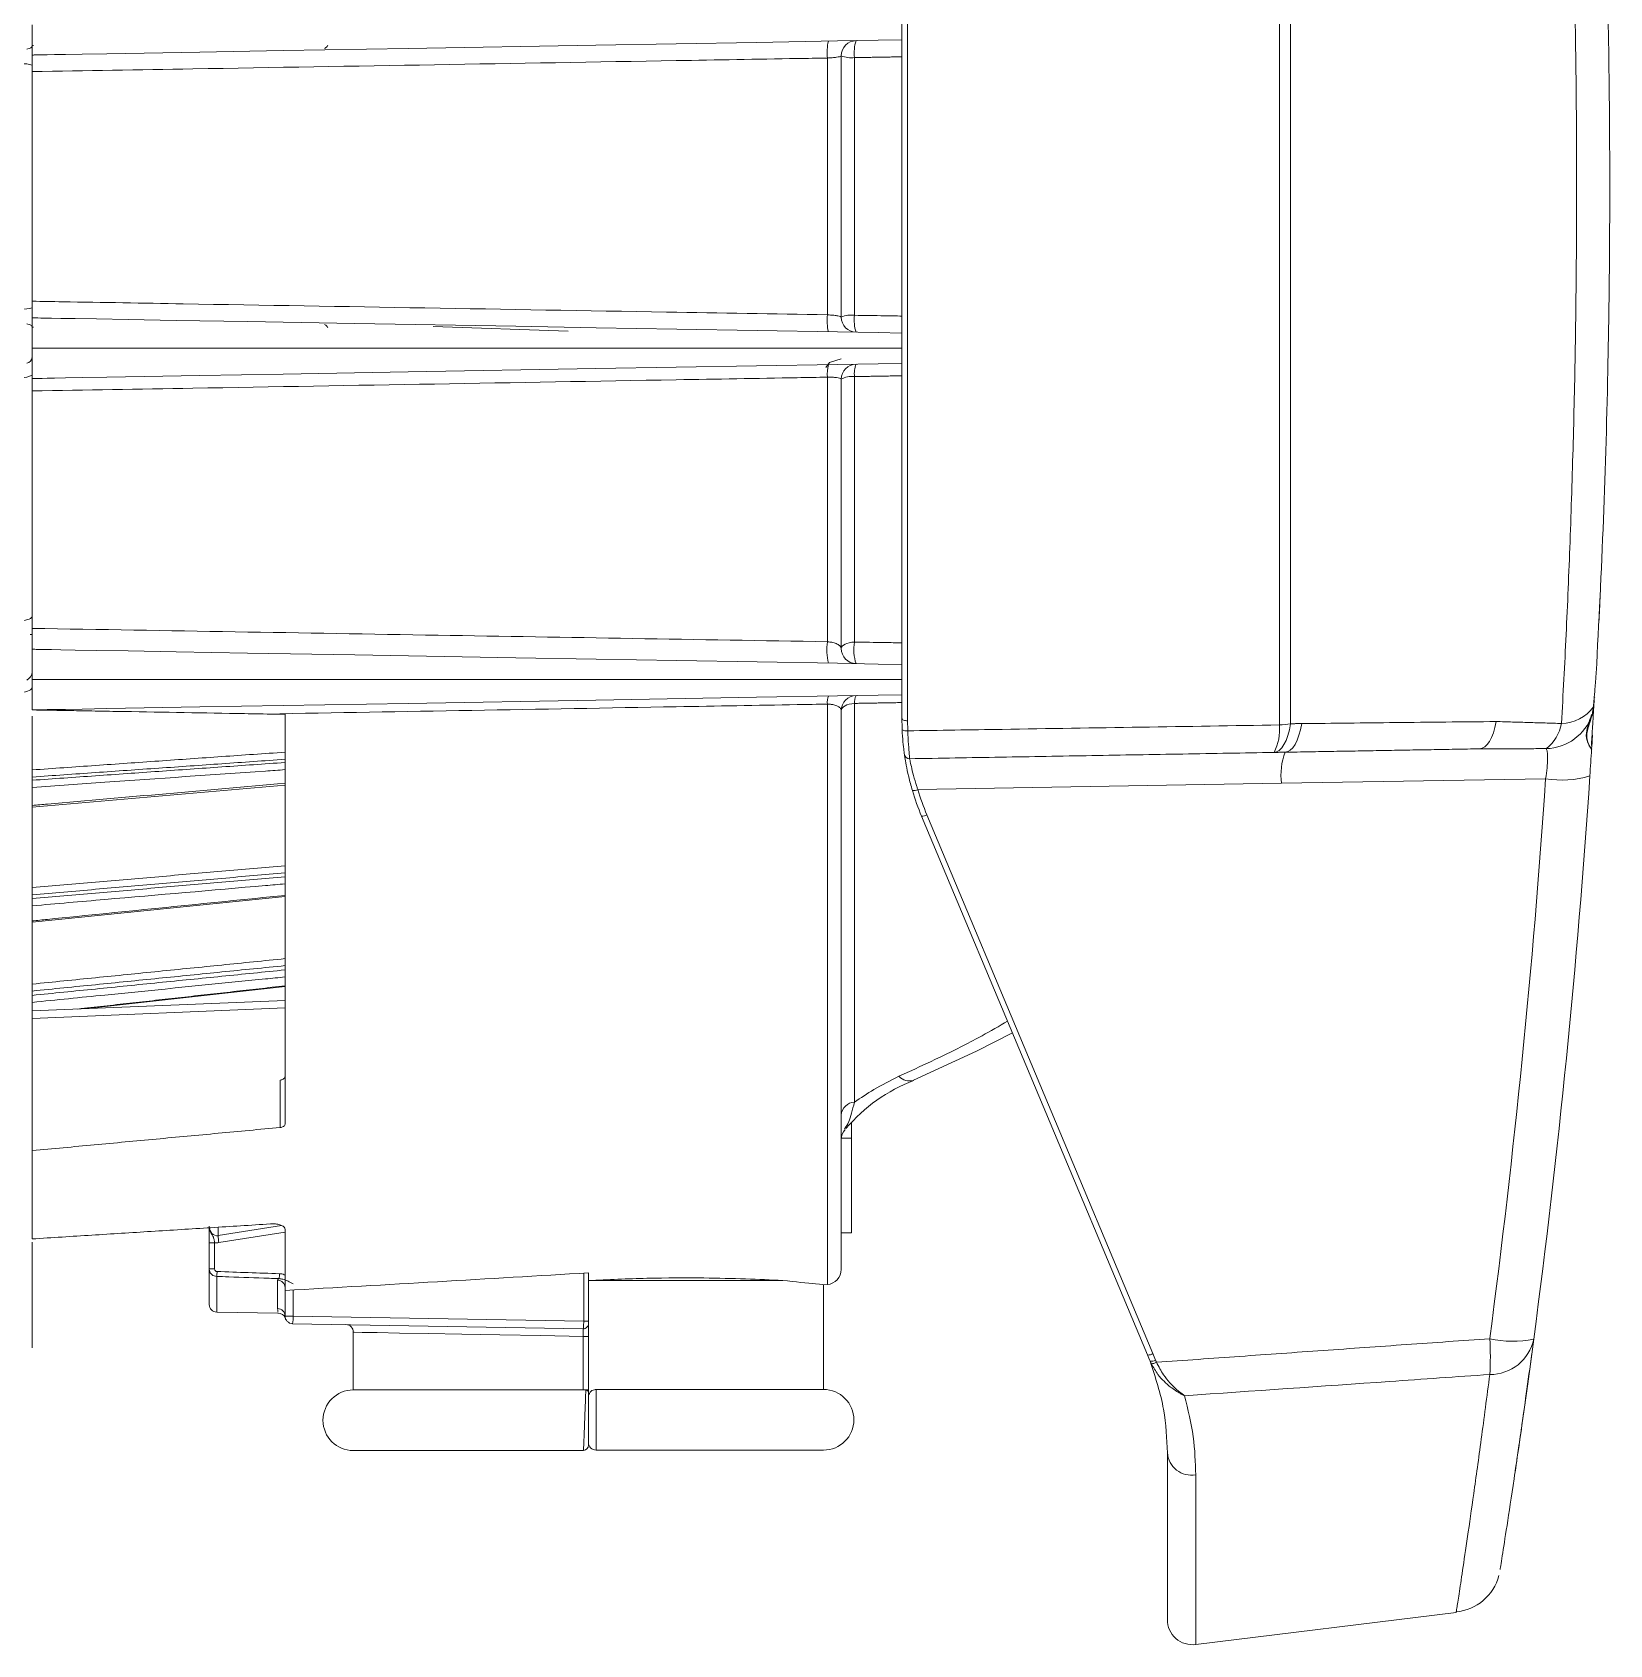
# Model space of a CAD drawing. Extents: x 2 to 136, y 1 to 99.
# Drawn here: x 109.754 to 112.874, y 42.405 to 45.595 of the extents above; entities that cross this region are included whole.
import ezdxf

# ---------------------------------------------------------------- set-up
doc = ezdxf.new("R2010")
doc.units = 0
doc.header["$MEASUREMENT"] = 0
doc.linetypes.add('SLD-Solid', pattern=[0])
doc.layers.add('OBJECT', color=7, linetype='CONTINUOUS')

msp = doc.modelspace()

# ---------------------------------------------------------------- linework, layer by layer
at = {"layer": 'OBJECT', "linetype": 'SLD-Solid', "lineweight": 15}
for p, q in [((112.2209, 44.2246), (112.2209, 46.3564)), ((112.2432, 46.3539), (112.2432, 44.2271)), ((111.4744, 44.2375), (111.4744, 46.3435)), ((111.4856, 46.3479), (111.4856, 44.2331)), ((109.7544, 45.5299), (109.7544, 45.5171)), ((111.327, 45.036), (111.327, 45.544)), ((111.3544, 45.5484), (111.3544, 45.0316)), ((111.3807, 45.5448), (111.3807, 45.0351)), ((109.7544, 45.5171), (109.7544, 45.0629)), ((109.7544, 45.0629), (109.7544, 45.0501)), ((110.8144, 45.0037), (110.547, 45.013)), ((109.7544, 44.9167), (109.7544, 44.8853)), ((109.7544, 44.8853), (109.7544, 44.4157)), ((111.327, 44.3893), (111.327, 44.9127)), ((111.3544, 44.9084), (111.3544, 44.3759)), ((111.3807, 44.9138), (111.3807, 44.3887)), ((112.8529, 44.4272), (112.853, 44.4283)), ((110.2544, 44.2457), (110.2544, 43.4348)), ((111.327, 43.1176), (111.327, 44.266)), ((111.3544, 44.2528), (111.3544, 43.1475)), ((111.3807, 44.2673), (111.3807, 43.4784)), ((112.8434, 44.2698), (112.8434, 44.2748)), ((109.7544, 44.2421), (109.7544, 43.393)), ((112.8403, 44.2026), (112.8404, 44.2047)), ((112.8386, 44.1765), (112.8386, 44.1769)), ((112.7476, 44.1183), (112.2251, 44.1092)), ((109.7544, 44.062), (110.2544, 44.1057)), ((112.2251, 44.1092), (111.5059, 44.0967)), ((111.9604, 42.9783), (111.5133, 44.0441)), ((111.5237, 44.0467), (111.9709, 42.981)), ((109.7544, 43.8347), (110.2544, 43.8853)), ((109.8628, 43.6634), (110.2544, 43.7072)), ((110.2544, 43.6798), (109.7544, 43.6589)), ((110.2544, 43.6648), (109.7544, 43.6439)), ((110.2447, 43.4283), (110.2447, 43.522)), ((111.3744, 43.4375), (111.3744, 43.4075)), ((109.7544, 43.3825), (109.7544, 43.393)), ((111.3744, 43.4075), (111.3546, 43.4075)), ((111.3744, 43.4075), (111.3744, 43.22)), ((109.7544, 43.2079), (109.7544, 43.3825)), ((110.1219, 43.2143), (110.2474, 43.2343)), ((110.1219, 43.231), (110.1219, 43.2143)), ((110.2544, 43.2271), (110.2544, 43.1059)), ((109.7544, 43.2016), (109.7544, 42.9921)), ((110.1044, 43.1486), (110.1044, 43.2004)), ((110.1044, 43.2004), (110.115, 43.2004)), ((110.115, 43.2004), (110.115, 43.1486)), ((110.2544, 43.2214), (110.1235, 43.2005)), ((111.3544, 43.22), (111.3744, 43.22)), ((110.1044, 43.078), (110.1044, 43.1486)), ((110.1044, 43.1486), (110.115, 43.1486)), ((110.1191, 43.1337), (110.1191, 43.063)), ((110.845, 43.0451), (110.845, 43.1403)), ((110.8544, 43.1409), (110.8544, 43.1336)), ((110.8544, 43.1336), (110.8544, 43.0451)), ((110.2396, 43.0701), (110.2396, 43.1261)), ((110.2544, 43.0552), (110.2544, 43.1059)), ((110.2704, 43.1068), (110.2704, 43.0552)), ((111.2388, 43.1256), (110.8544, 43.1256)), ((111.3194, 43.1169), (111.327, 43.1176)), ((111.3194, 42.91), (111.3194, 43.1169)), ((110.1191, 43.063), (110.2402, 43.0609)), ((110.2544, 43.0552), (110.2704, 43.0552)), ((110.8442, 43.0301), (110.2691, 43.0402)), ((110.2704, 43.0552), (110.845, 43.0451)), ((110.845, 43.0451), (110.8544, 43.0451)), ((110.8544, 43.0451), (110.8544, 43.0401)), ((110.8544, 42.9041), (110.8544, 43.0401)), ((110.3894, 43.0233), (110.3894, 42.9091)), ((110.8441, 43.0151), (110.8544, 43.0151)), ((110.8441, 42.9091), (110.8441, 43.0151)), ((110.3894, 42.9091), (110.8441, 42.9091)), ((110.8494, 42.9091), (110.8441, 42.9091)), ((110.8544, 42.9091), (110.8494, 42.9091)), ((111.3194, 42.91), (110.8694, 42.91)), ((110.3894, 42.7891), (110.8443, 42.7891)), ((111.3194, 42.79), (110.8694, 42.79)), ((110.8694, 42.79), (111.2934, 42.79)), ((111.9994, 42.455), (111.9994, 42.7849)), ((111.9994, 42.5977), (111.9994, 42.7849)), ((111.9994, 42.5895), (111.9994, 42.7361)), ((112.0555, 42.741), (112.0555, 42.4054)), ((112.0555, 42.4054), (112.5708, 42.4687))]:
    msp.add_line(p, q, dxfattribs=at)
at = {"layer": 'OBJECT', "linetype": 'SLD-Solid', "lineweight": 15, "flags": 128}
for points in [[(109.7544, 45.5681), (109.7542, 45.5672), (109.7536, 45.5662), (109.7527, 45.5653), (109.7514, 45.5644), (109.7499, 45.5636), (109.748, 45.5629), (109.7458, 45.5622), (109.7434, 45.5616)], [(111.4744, 45.58), (111.4275, 45.5792), (111.3473, 45.5778), (111.1865, 45.575), (110.8688, 45.5695), (110.4981, 45.563), (110.2507, 45.5587), (110.0857, 45.5558), (109.9755, 45.5539), (109.902, 45.5526), (109.853, 45.5517), (109.8202, 45.5511), (109.7984, 45.5508), (109.7838, 45.5505), (109.774, 45.5503), (109.7675, 45.5502), (109.7632, 45.5502), (109.7602, 45.5501), (109.7583, 45.5501), (109.757, 45.55), (109.7561, 45.55), (109.7555, 45.55), (109.7552, 45.55), (109.7549, 45.55), (109.7547, 45.55), (109.7546, 45.55), (109.7545, 45.55), (109.7545, 45.55), (109.7544, 45.55), (109.7544, 45.55), (109.7544, 45.55), (109.7544, 45.55), (109.7544, 45.55), (109.7544, 45.55)], [(109.7544, 45.0119), (109.7542, 45.0128), (109.7536, 45.0138), (109.7527, 45.0147), (109.7514, 45.0156), (109.7499, 45.0164), (109.748, 45.0171), (109.7458, 45.0178), (109.7434, 45.0184)], [(111.4744, 45), (111.4277, 45.0008), (111.3472, 45.0022), (111.029, 45.0077), (110.8699, 45.0105), (110.7108, 45.0133), (110.3926, 45.0189), (110.1803, 45.0226), (110.0387, 45.025), (109.9442, 45.0267), (109.8811, 45.0278), (109.839, 45.0285), (109.8109, 45.029), (109.7921, 45.0293), (109.7796, 45.0296), (109.7712, 45.0297), (109.7657, 45.0298), (109.7619, 45.0299), (109.7594, 45.0299), (109.7577, 45.0299), (109.7566, 45.03), (109.7559, 45.03), (109.7554, 45.03), (109.755, 45.03), (109.7548, 45.03), (109.7547, 45.03), (109.7546, 45.03), (109.7545, 45.03), (109.7544, 45.03), (109.7544, 45.03), (109.7544, 45.03), (109.7544, 45.03), (109.7544, 45.03), (109.7544, 45.03), (109.7544, 45.03)], [(111.3544, 44.949), (111.3312, 44.9417), (111.324, 44.9319)], [(111.4744, 44.94), (111.4275, 44.9392), (111.3473, 44.9378), (111.1865, 44.935), (110.8688, 44.9295), (110.4981, 44.923), (110.2507, 44.9187), (110.0857, 44.9158), (109.9755, 44.9139), (109.902, 44.9126), (109.853, 44.9117), (109.8202, 44.9111), (109.7984, 44.9108), (109.7838, 44.9105), (109.774, 44.9103), (109.7675, 44.9102), (109.7632, 44.9102), (109.7602, 44.9101), (109.7583, 44.9101), (109.757, 44.91), (109.7561, 44.91), (109.7555, 44.91), (109.7552, 44.91), (109.7549, 44.91), (109.7547, 44.91), (109.7546, 44.91), (109.7545, 44.91), (109.7545, 44.91), (109.7544, 44.91), (109.7544, 44.91), (109.7544, 44.91), (109.7544, 44.91), (109.7544, 44.91), (109.7544, 44.91)], [(109.7544, 44.4403), (109.754, 44.4386), (109.7527, 44.437), (109.7508, 44.4355), (109.7481, 44.4342), (109.7448, 44.433), (109.741, 44.4321), (109.7368, 44.4315), (109.7324, 44.4311)], [(111.4744, 44.3444), (111.4277, 44.3452), (111.3472, 44.3466), (111.029, 44.3521), (110.8699, 44.3549), (110.7108, 44.3577), (110.3926, 44.3632), (110.1803, 44.3669), (110.0387, 44.3694), (109.9442, 44.3711), (109.8811, 44.3722), (109.839, 44.3729), (109.8109, 44.3734), (109.7921, 44.3737), (109.7796, 44.3739), (109.7712, 44.3741), (109.7657, 44.3742), (109.7619, 44.3742), (109.7594, 44.3743), (109.7577, 44.3743), (109.7566, 44.3743), (109.7559, 44.3744), (109.7554, 44.3744), (109.755, 44.3744), (109.7548, 44.3744), (109.7547, 44.3744), (109.7546, 44.3744), (109.7545, 44.3744), (109.7544, 44.3744), (109.7544, 44.3744), (109.7544, 44.3744), (109.7544, 44.3744), (109.7544, 44.3744), (109.7544, 44.3744), (109.7544, 44.3744)], [(111.3807, 44.3887), (111.3754, 44.3882), (111.3704, 44.3873), (111.3658, 44.386), (111.3619, 44.3844), (111.3587, 44.3826), (111.3563, 44.3805), (111.3549, 44.3782), (111.3544, 44.3759)], [(109.7544, 44.2999), (109.754, 44.298), (109.7527, 44.2961), (109.7508, 44.2944), (109.7481, 44.2928), (109.7448, 44.2915), (109.741, 44.2904), (109.7368, 44.2897), (109.7324, 44.2892)], [(111.4744, 44.2844), (111.4275, 44.2836), (111.3473, 44.2822), (111.1865, 44.2794), (110.8688, 44.2738), (110.4981, 44.2674), (110.2507, 44.263), (110.0857, 44.2602), (109.9755, 44.2582), (109.902, 44.257), (109.853, 44.2561), (109.8202, 44.2555), (109.7984, 44.2551), (109.7838, 44.2549), (109.774, 44.2547), (109.7675, 44.2546), (109.7632, 44.2545), (109.7602, 44.2545), (109.7583, 44.2544), (109.757, 44.2544), (109.7561, 44.2544), (109.7555, 44.2544), (109.7552, 44.2544), (109.7549, 44.2544), (109.7547, 44.2544), (109.7546, 44.2544), (109.7545, 44.2544), (109.7545, 44.2544), (109.7544, 44.2544), (109.7544, 44.2544), (109.7544, 44.2544), (109.7544, 44.2544), (109.7544, 44.2544), (109.7544, 44.2544)], [(111.3807, 44.2673), (111.3754, 44.2667), (111.3704, 44.2657), (111.3658, 44.2643), (111.3619, 44.2625), (111.3587, 44.2603), (111.3563, 44.258), (111.3549, 44.2554), (111.3544, 44.2528)], [(111.4744, 44.2375), (111.4746, 44.2366), (111.4752, 44.2357), (111.4763, 44.2349), (111.4777, 44.2342), (111.4795, 44.2337), (111.4814, 44.2333), (111.4835, 44.2331), (111.4856, 44.2331)], [(111.4748, 44.217), (111.475, 44.2161), (111.4757, 44.2152), (111.4768, 44.2145), (111.4782, 44.2138), (111.4799, 44.2133), (111.4819, 44.213), (111.4839, 44.2129), (111.486, 44.213)], [(112.2104, 44.1703), (112.2156, 44.1714), (112.2207, 44.1744), (112.2256, 44.1793), (112.2301, 44.1859), (112.2342, 44.1942), (112.2378, 44.2039), (112.2408, 44.215), (112.2432, 44.2271)], [(112.2324, 44.1707), (112.2376, 44.1718), (112.2426, 44.1748), (112.2475, 44.1796), (112.252, 44.1862), (112.2561, 44.1945), (112.2597, 44.2042), (112.2627, 44.2152), (112.2651, 44.2273)], [(112.6171, 44.1774), (112.6222, 44.1785), (112.6273, 44.1813), (112.6321, 44.1859), (112.6365, 44.1922), (112.6406, 44.2), (112.6443, 44.2093), (112.6474, 44.2198), (112.6499, 44.2314)], [(111.4974, 43.5216), (111.6218, 43.5794), (111.693, 43.6158)], [(110.8441, 43.0151), (110.7601, 43.0166), (110.6791, 43.0181), (110.604, 43.0195), (110.5371, 43.0207), (110.4808, 43.0217), (110.4368, 43.0225), (110.4066, 43.023), (110.3913, 43.0233), (110.3894, 43.0233)]]:
    msp.add_lwpolyline(points, dxfattribs=at)
at = {"layer": 'OBJECT', "linetype": 'SLD-Solid', "lineweight": 15}
for centre, radius, start, end in [((111.4252, 45.5547), 0.0988, 166.6533, 186.2017), ((111.3844, 45.5484), 0.03, 91, 180), ((111.4528, 45.5551), 0.0728, 161.276, 188.0679), ((109.7374, 45.4803), 0.0524, 71.101, 95.4369), ((111.3748, 45.5997), 0.0552, 248.2909, 276.1636), ((109.7374, 45.0997), 0.0524, 264.5631, 288.899), ((111.4252, 45.0253), 0.0988, 173.7983, 193.3467), ((111.3748, 44.9803), 0.0552, 83.8364, 111.7091), ((111.3844, 45.0316), 0.03, 180, 269), ((111.4528, 45.0249), 0.0728, 171.9316, 198.7245), ((109.7402, 44.9543), 0.0144, 282.7899, 350.4308), ((109.7373, 44.9481), 0.0358, 262.2151, 298.5937), ((111.3965, 44.9193), 0.0698, 164.9121, 185.4514), ((111.3844, 44.9084), 0.03, 91, 180), ((111.4309, 44.9199), 0.0506, 158.5273, 187.008), ((111.3749, 44.8743), 0.0399, 81.6953, 121.0926), ((98.5588, 45.1445), 14.3121, 357.13167, 357.33254), ((111.4404, 44.3736), 0.1145, 172.1449, 193.5031), ((111.3844, 44.3759), 0.03, 180, 269), ((111.4647, 44.3733), 0.0854, 169.6706, 198.7188), ((109.7355, 44.3306), 0.0189, 294.6934, 357.0661), ((111.3633, 44.2693), 0.0365, 159.817, 185.2069), ((111.3844, 44.2528), 0.03, 91, 180), ((111.4066, 44.2701), 0.026, 150.8752, 186.3638), ((112.8441, 44.2785), 0.00106, 39.1935, 99.3554), ((112.7781, 44.3065), 0.0789, 270.6369, 324.3163), ((112.8435, 44.2694), 0.000986, 32.6945, 99.8562), ((112.8435, 44.2689), 0.000966, 31.8137, 99.5258), ((112.1287, 44.2142), 0.0928, 331.7873, 6.4196), ((112.2097, 44.4266), 0.2023, 273.1769, 279.5461), ((112.7458, 44.2769), 0.0992, 271.8567, 340.726), ((112.6981, 44.2423), 0.0822, 308.2537, 349.6755), ((99.4784, 45.0358), 13.3878, 356.32027, 356.43185), ((111.4894, 44.1678), 0.01, 188.1824, 271), ((112.3527, 44.1252), 0.1287, 159.2948, 187.1546), ((95.5095, 45.2784), 17.277, 352.45733, 356.14994), ((95.4974, 45.2905), 17.377, 352.45733, 356.14994), ((112.7799, 44.3079), 0.1923, 260.3258, 286.7067), ((111.4977, 44.1145), 0.0197, 262.4907, 294.7753), ((111.9744, 44.2375), 0.5, 196.5572, 202.76), ((111.9756, 44.2363), 0.49, 196.5572, 202.76), ((111.5142, 44.0625), 0.0185, 267.3295, 301.2515), ((111.6169, 43.2118), 0.3318, 111.023, 139.7198), ((111.4894, 43.5486), 0.0282, 222.4497, 286.5663), ((111.3818, 43.4509), 0.0275, 92.2896, 175.9854), ((111.3844, 43.404), 0.03, 137.3809, 179.9662), ((110.2312, 43.2197), 0.1094, 182.8088, 190.0854), ((110.0575, 43.1439), 0.0624, 350.5953, 359.5147), ((110.1815, 43.1395), 0.062, 350.5609, 359.5598), ((111.3244, 43.1475), 0.03, 275, 0), ((110.2396, 43.1113), 0.0148, 0.8556, 89.8742), ((110.1194, 43.078), 0.015, 180, 269), ((110.2394, 43.0551), 0.015, 0.1158, 89.1252), ((110.2412, 43.0463), 0.0145, 20.2567, 93.8415), ((110.2694, 43.0552), 0.015, 180, 269), ((110.2129, 43.0524), 0.0576, 347.7028, 2.7272), ((110.3744, 43.0233), 0.015, 0.0862, 89), ((110.8444, 43.0401), 0.01, 269, 0), ((112.6829, 43.2096), 0.2043, 257.0313, 281.6103), ((112.1355, 42.9751), 0.5028, 355.961, 4.039), ((112.638, 43.0276), 0.0879, 269.3785, 348.134), ((111.9613, 42.9967), 0.0185, 267.3298, 301.2452), ((111.4994, 42.7849), 0.5, 21.2102, 22.76), ((111.5006, 42.7836), 0.51, 21.2102, 22.76), ((111.9668, 42.9844), 0.0187, 266.0911, 299.6456), ((111.9673, 42.9809), 0.02, 270.8887, 301.8503), ((110.3894, 42.8491), 0.06, 90, 270), ((111.3194, 42.85), 0.06, 270, 90), ((110.8438, 42.7999), 0.0105, 273.4989, 0.675), ((110.8694, 42.805), 0.015, 180, 270), ((112.0474, 42.7885), 0.0481, 184.2981, 279.6644), ((112.5612, 42.5665), 0.0971, 275.5723, 345.3629), ((112.0494, 42.455), 0.05, 180, 277)]:
    msp.add_arc(centre, radius, start, end, dxfattribs=at)
for centre, major_axis, ratio, start_param, end_param in [((110.1194, 43.2323), (-0.002, 0.0181), 0.822743, 1.439441, 3.181279), ((110.1184, 43.2323), (-0.0053, 0.0318), 0.929595, 2.851712, 3.134424), ((128.2478, 45.25), (37.5393, 0), 0.064085, 4.208421, 4.212173), ((93.5431, 45.29), (30.3646, 0), 0.08615, 5.295177, 5.319034), ((110.8444, 43.0451), (0.0002, 0.015), 0.044174, 3.141335, 4.713288)]:
    msp.add_ellipse(centre, major_axis=major_axis, ratio=ratio, start_param=start_param, end_param=end_param, dxfattribs=at)
for points, knots in [([(112.779, 44.2276), (112.7821, 44.2857), (112.7884, 44.402), (112.7962, 44.5883), (112.8024, 44.7822), (112.8066, 44.9751), (112.8087, 45.1625), (112.8091, 45.3446), (112.8077, 45.528), (112.8036, 45.7622), (112.7966, 45.9873), (112.7873, 46.1997), (112.7818, 46.3022), (112.779, 46.3534)], [0, 0, 0, 0, 0.088765, 0.177531, 0.269417, 0.361303, 0.442441, 0.523579, 0.607061, 0.690543, 0.843256, 0.921628, 1, 1, 1, 1]), ([(112.8476, 46.254), (112.8525, 46.158), (112.8624, 45.9638), (112.8702, 45.698), (112.8737, 45.4756), (112.8747, 45.2996), (112.8739, 45.1219), (112.8705, 44.8966), (112.8628, 44.6251), (112.8527, 44.4272), (112.8476, 44.327)], [0, 0, 0, 0, 0.158308, 0.320393, 0.4075, 0.494607, 0.584228, 0.67385, 0.834938, 1, 1, 1, 1]), ([(109.7544, 45.61), (109.7544, 45.6038), (109.7544, 45.5908), (109.7544, 45.5731), (109.7544, 45.5591), (109.7544, 45.5512), (109.7544, 45.5504), (109.7544, 45.55)], [0, 0, 0, 0, 0.19834, 0.412973, 0.627088, 0.843128, 1, 1, 1, 1]), ([(110.3388, 45.5696), (110.3384, 45.5687), (110.3375, 45.5668), (110.3354, 45.5646), (110.3334, 45.5634), (110.3324, 45.563), (110.3322, 45.563)], [0, 0, 0, 0, 0.341642, 0.685987, 0.955021, 1, 1, 1, 1]), ([(109.7544, 45.5171), (109.7544, 45.5205), (109.7544, 45.5272), (109.7544, 45.5367), (109.7544, 45.5441), (109.7544, 45.5491), (109.7544, 45.5497), (109.7544, 45.55)], [0, 0, 0, 0, 0.201236, 0.402475, 0.603773, 0.805627, 1, 1, 1, 1]), ([(109.7544, 45.55), (109.7544, 45.5472), (109.7544, 45.5406), (109.7544, 45.5338), (109.7544, 45.5299)], [0, 0, 0, 0, 0.424633, 1, 1, 1, 1]), ([(111.327, 45.544), (111.3071, 45.5437), (111.2075, 45.542), (110.7892, 45.5348), (110.2849, 45.5262), (109.8603, 45.5189), (109.7544, 45.5171)], [0, 0, 0, 0, 0.037995, 0.189972, 0.797883, 1, 1, 1, 1]), ([(111.3544, 45.5484), (111.3543, 45.5483), (111.3541, 45.5477), (111.3515, 45.5467), (111.3454, 45.5455), (111.337, 45.5446), (111.3303, 45.5442), (111.327, 45.544)], [0, 0, 0, 0, 0.09404, 0.324108, 0.551556, 0.776443, 1, 1, 1, 1]), ([(109.7544, 45.03), (109.7544, 45.0303), (109.7544, 45.031), (109.7544, 45.0362), (109.7544, 45.0438), (109.7544, 45.0532), (109.7544, 45.0597), (109.7544, 45.0629)], [0, 0, 0, 0, 0.203183, 0.406387, 0.609063, 0.81092, 1, 1, 1, 1]), ([(109.7544, 45.0629), (109.7743, 45.0626), (109.8739, 45.0608), (110.2921, 45.0537), (110.7964, 45.0451), (111.221, 45.0378), (111.327, 45.036)], [0, 0, 0, 0, 0.037994, 0.189972, 0.797883, 1, 1, 1, 1]), ([(109.7544, 45.03), (109.7544, 45.0294), (109.7544, 45.0283), (109.7544, 45.0186), (109.7544, 45.0038), (109.7544, 44.9866), (109.7544, 44.9749), (109.7544, 44.97)], [0, 0, 0, 0, 0.198339, 0.412971, 0.627086, 0.843128, 1, 1, 1, 1]), ([(110.3322, 45.017), (110.3324, 45.0169), (110.3334, 45.0166), (110.3354, 45.0154), (110.3375, 45.0132), (110.3384, 45.0113), (110.3388, 45.0104)], [0, 0, 0, 0, 0.044979, 0.314013, 0.658358, 1, 1, 1, 1]), ([(111.327, 45.036), (111.3282, 45.0359), (111.3328, 45.0357), (111.3404, 45.0351), (111.3481, 45.034), (111.3534, 45.0328), (111.354, 45.032), (111.3544, 45.0316)], [0, 0, 0, 0, 0.08357, 0.309288, 0.537977, 0.768632, 1, 1, 1, 1]), ([(111.3807, 45.0351), (111.4005, 45.0348), (111.4318, 45.0343), (111.463, 45.0337), (111.4744, 45.0336)], [0, 0, 0, 0, 0.635541, 1, 1, 1, 1]), ([(109.7544, 44.97), (109.7544, 44.9638), (109.7544, 44.9508), (109.7544, 44.9331), (109.7544, 44.9191), (109.7544, 44.9112), (109.7544, 44.9104), (109.7544, 44.91)], [0, 0, 0, 0, 0.19834, 0.412971, 0.627088, 0.843128, 1, 1, 1, 1]), ([(109.7544, 44.97), (110.1643, 44.97), (110.6152, 44.97), (111.1071, 44.97), (111.2301, 44.97), (111.3527, 44.97), (111.434, 44.97), (111.4744, 44.97)], [0, 0, 0, 0, 0.71491, 0.786401, 0.857892, 0.929384, 1, 1, 1, 1]), ([(111.327, 44.9127), (111.3071, 44.9123), (111.2074, 44.9106), (110.789, 44.9033), (110.2848, 44.8945), (109.8602, 44.8871), (109.7544, 44.8853)], [0, 0, 0, 0, 0.038008, 0.190039, 0.798163, 1, 1, 1, 1]), ([(109.7544, 44.8853), (109.7544, 44.8885), (109.7544, 44.895), (109.7544, 44.903), (109.7544, 44.9083), (109.7544, 44.9099), (109.7544, 44.91), (109.7544, 44.91)], [0, 0, 0, 0, 0.240896, 0.481778, 0.723048, 0.965178, 1, 1, 1, 1]), ([(111.3544, 44.9084), (111.3543, 44.9087), (111.3541, 44.9096), (111.3514, 44.9108), (111.3453, 44.912), (111.3369, 44.9127), (111.3303, 44.9127), (111.327, 44.9127)], [0, 0, 0, 0, 0.104476, 0.335958, 0.561001, 0.781442, 1, 1, 1, 1]), ([(109.7544, 44.4403), (109.7544, 44.4321), (109.7544, 44.4194), (109.7544, 44.4062), (109.7544, 44.4015)], [0, 0, 0, 0, 0.642389, 1, 1, 1, 1]), ([(109.7544, 44.3744), (109.7544, 44.3747), (109.7544, 44.3754), (109.7544, 44.3806), (109.7544, 44.3882), (109.7544, 44.3977), (109.7544, 44.4073), (109.7544, 44.4131), (109.7544, 44.4157)], [0, 0, 0, 0, 0.173467, 0.346959, 0.519882, 0.69192, 0.863321, 1, 1, 1, 1]), ([(109.7544, 44.4157), (110.0219, 44.4112), (110.5462, 44.4023), (111.0704, 44.3936), (111.327, 44.3893)], [0, 0, 0, 0, 0.510403, 1, 1, 1, 1]), ([(109.7544, 44.3744), (109.7544, 44.3738), (109.7544, 44.3727), (109.7544, 44.363), (109.7544, 44.3481), (109.7544, 44.331), (109.7544, 44.3193), (109.7544, 44.3144)], [0, 0, 0, 0, 0.19834, 0.412974, 0.627091, 0.843128, 1, 1, 1, 1]), ([(111.3544, 44.3759), (111.354, 44.3775), (111.3532, 44.3805), (111.3474, 44.3847), (111.3392, 44.3876), (111.332, 44.3888), (111.3283, 44.3892), (111.3273, 44.3893), (111.327, 44.3893)], [0, 0, 0, 0, 0.279063, 0.547774, 0.784504, 0.941811, 0.984374, 1, 1, 1, 1]), ([(111.3807, 44.3887), (111.4005, 44.3883), (111.4317, 44.3878), (111.4629, 44.3873), (111.4744, 44.3871)], [0, 0, 0, 0, 0.634031, 1, 1, 1, 1]), ([(109.7544, 44.3144), (109.7544, 44.3082), (109.7544, 44.2952), (109.7544, 44.2774), (109.7544, 44.2635), (109.7544, 44.2556), (109.7544, 44.2547), (109.7544, 44.2544)], [0, 0, 0, 0, 0.198339, 0.412975, 0.62709, 0.843128, 1, 1, 1, 1]), ([(109.7544, 44.3144), (110.1643, 44.3144), (110.6152, 44.3144), (111.1071, 44.3144), (111.2301, 44.3144), (111.3527, 44.3144), (111.434, 44.3144), (111.4744, 44.3144)], [0, 0, 0, 0, 0.71491, 0.786401, 0.857892, 0.929384, 1, 1, 1, 1]), ([(110.2188, 44.2463), (110.1989, 44.2466), (110.0995, 44.2484), (109.9815, 44.2504), (109.8711, 44.2523), (109.8317, 44.253), (109.8054, 44.2535), (109.7879, 44.2538), (109.7763, 44.254), (109.7686, 44.2541), (109.7635, 44.2542), (109.7601, 44.2543), (109.7579, 44.2543), (109.7563, 44.2543), (109.7552, 44.2544), (109.7546, 44.2544), (109.7544, 44.2544), (109.7544, 44.2544), (109.7544, 44.2544)], [0, 0, 0, 0, 0.127433, 0.637191, 0.757481, 0.837834, 0.891511, 0.927378, 0.951357, 0.967404, 0.978162, 0.985394, 0.990279, 0.993605, 0.996865, 0.998214, 0.999323, 1, 1, 1, 1]), ([(111.327, 44.266), (111.3071, 44.2656), (111.2075, 44.2638), (110.8381, 44.2573), (110.4886, 44.2511), (110.2188, 44.2463)], [0, 0, 0, 0, 0.053919, 0.269596, 1, 1, 1, 1]), ([(111.327, 44.266), (111.3297, 44.2659), (111.3328, 44.2657), (111.3385, 44.2649), (111.3444, 44.2634), (111.3504, 44.2603), (111.3538, 44.2566), (111.3542, 44.254), (111.3544, 44.2528)], [0, 0, 0, 0, 0.146052, 0.170602, 0.352523, 0.560067, 0.807091, 1, 1, 1, 1]), ([(112.8394, 44.2047), (112.8394, 44.2052), (112.8399, 44.2129), (112.8414, 44.2363), (112.8428, 44.2605), (112.8434, 44.2698)], [0, 0, 0, 0, 0.037472, 0.62811, 1, 1, 1, 1]), ([(111.4795, 44.1663), (111.4793, 44.1673), (111.479, 44.1694), (111.477, 44.1849), (111.4755, 44.2025), (111.4749, 44.2143), (111.4748, 44.217)], [0, 0, 0, 0, 0.301009, 0.601824, 0.907076, 1, 1, 1, 1]), ([(111.486, 44.213), (111.5482, 44.214), (111.7932, 44.2179), (112.0381, 44.2217), (112.2209, 44.2246)], [0, 0, 0, 0, 0.254031, 1, 1, 1, 1]), ([(112.2651, 44.2273), (112.3268, 44.228), (112.4552, 44.2294), (112.5833, 44.2307), (112.6499, 44.2314)], [0, 0, 0, 0, 0.480478, 1, 1, 1, 1]), ([(112.8385, 44.245), (112.834, 44.2323), (112.8259, 44.2097), (112.8302, 44.1871), (112.8373, 44.1791), (112.8376, 44.1779), (112.8377, 44.1778)], [0, 0, 0, 0, 0.350739, 0.62487, 0.939556, 1, 1, 1, 1]), ([(112.8386, 44.1767), (112.8366, 44.179), (112.8332, 44.1831), (112.8265, 44.2039), (112.8334, 44.2246), (112.838, 44.2393), (112.8395, 44.2442)], [0, 0, 0, 0, 0.356929, 0.612991, 0.870168, 1, 1, 1, 1]), ([(111.486, 44.213), (111.4864, 44.2035), (111.4873, 44.1844), (111.4891, 44.1654), (111.4897, 44.1583), (111.4896, 44.1579), (111.4895, 44.1578)], [0, 0, 0, 0, 0.302947, 0.605661, 0.913216, 1, 1, 1, 1]), ([(111.4951, 44.095), (111.4925, 44.1043), (111.4874, 44.1228), (111.4827, 44.146), (111.4801, 44.1616), (111.4795, 44.1662), (111.4795, 44.1663), (111.4795, 44.1663)], [0, 0, 0, 0, 0.247398, 0.49508, 0.735442, 0.967351, 1, 1, 1, 1]), ([(111.4895, 44.1578), (111.4898, 44.157), (111.4903, 44.1554), (111.4928, 44.1432), (111.4971, 44.1253), (111.5019, 44.1085), (111.5052, 44.0988), (111.5059, 44.0967)], [0, 0, 0, 0, 0.231454, 0.462801, 0.696832, 0.935034, 1, 1, 1, 1]), ([(112.7476, 44.1183), (112.7486, 44.1256), (112.7508, 44.1402), (112.7518, 44.1588), (112.7512, 44.1719), (112.7497, 44.1759), (112.749, 44.1778)], [0, 0, 0, 0, 0.26233, 0.524833, 0.784589, 1, 1, 1, 1]), ([(112.8386, 44.1767), (112.8386, 44.1766), (112.8375, 44.1599), (112.8363, 44.1418), (112.8351, 44.1237)], [0, 0, 0, 0, 0.008019, 1, 1, 1, 1]), ([(110.2544, 44.1362), (110.2414, 44.1353), (110.1225, 44.127), (109.9559, 44.1153), (109.8022, 44.1045), (109.7544, 44.1012)], [0, 0, 0, 0, 0.077897, 0.713096, 1, 1, 1, 1]), ([(109.7544, 44.0654), (109.7644, 44.0663), (109.9311, 44.0809), (110.0977, 44.0955), (110.2544, 44.1092)], [0, 0, 0, 0, 0.060204, 1, 1, 1, 1]), ([(110.2544, 43.9102), (110.2414, 43.9091), (110.1225, 43.8988), (109.9559, 43.8844), (109.8022, 43.871), (109.7544, 43.8669)], [0, 0, 0, 0, 0.077897, 0.713095, 1, 1, 1, 1]), ([(109.7544, 43.8369), (109.7644, 43.8379), (109.9311, 43.8548), (110.0977, 43.8717), (110.2544, 43.8875)], [0, 0, 0, 0, 0.060204, 1, 1, 1, 1]), ([(110.2544, 43.7262), (110.2414, 43.7248), (110.1225, 43.7129), (109.9559, 43.6961), (109.8022, 43.6807), (109.7544, 43.6759)], [0, 0, 0, 0, 0.077897, 0.713096, 1, 1, 1, 1]), ([(111.4686, 43.5296), (111.524, 43.555), (111.5968, 43.5884), (111.6666, 43.6289), (111.6834, 43.6387)], [0, 0, 0, 0, 0.759996, 1, 1, 1, 1]), ([(110.2447, 43.522), (110.2458, 43.5222), (110.2481, 43.5226), (110.251, 43.524), (110.2532, 43.5258), (110.2542, 43.5275), (110.2543, 43.5285), (110.2544, 43.5288)], [0, 0, 0, 0, 0.220991, 0.441928, 0.663721, 0.885199, 1, 1, 1, 1]), ([(111.3807, 43.4784), (111.3931, 43.4869), (111.4196, 43.5051), (111.4516, 43.5211), (111.4686, 43.5296)], [0, 0, 0, 0, 0.468954, 1, 1, 1, 1]), ([(111.3807, 43.4784), (111.3766, 43.4634), (111.369, 43.4358), (111.3643, 43.4302), (111.3622, 43.4277)], [0, 0, 0, 0, 0.545062, 1, 1, 1, 1]), ([(110.2544, 43.4348), (110.2543, 43.4341), (110.254, 43.4328), (110.2523, 43.4309), (110.2497, 43.4294), (110.247, 43.4286), (110.2453, 43.4284), (110.2447, 43.4283)], [0, 0, 0, 0, 0.219652, 0.439267, 0.659731, 0.880537, 1, 1, 1, 1]), ([(110.1044, 43.2004), (110.1044, 43.2034), (110.1044, 43.2094), (110.1044, 43.2185), (110.1044, 43.2257), (110.1044, 43.2302), (110.1044, 43.2326), (110.1044, 43.233), (110.1044, 43.233)], [0, 0, 0, 0, 0.200856, 0.401267, 0.697462, 0.940512, 0.995515, 1, 1, 1, 1]), ([(110.1047, 43.2299), (110.1048, 43.2288), (110.1051, 43.2257), (110.1076, 43.219), (110.1122, 43.2131), (110.1144, 43.206), (110.1148, 43.2021), (110.115, 43.2004)], [0, 0, 0, 0, 0.102883, 0.292773, 0.671339, 0.856555, 1, 1, 1, 1]), ([(110.2544, 43.2271), (110.2543, 43.2278), (110.254, 43.23), (110.2508, 43.2332), (110.2443, 43.236), (110.2354, 43.2377), (110.2287, 43.2376), (110.2253, 43.2375)], [0, 0, 0, 0, 0.119378, 0.340231, 0.560695, 0.780325, 1, 1, 1, 1]), ([(110.1191, 43.1337), (110.1174, 43.1339), (110.114, 43.1343), (110.1096, 43.137), (110.1063, 43.1408), (110.1046, 43.1449), (110.1044, 43.1476), (110.1044, 43.1486)], [0, 0, 0, 0, 0.218119, 0.434231, 0.651156, 0.86891, 1, 1, 1, 1]), ([(110.115, 43.1486), (110.1151, 43.148), (110.1152, 43.1468), (110.1161, 43.1452), (110.1175, 43.144), (110.1188, 43.1434), (110.1197, 43.1434), (110.1199, 43.1433)], [0, 0, 0, 0, 0.227042, 0.454164, 0.680023, 0.900013, 1, 1, 1, 1]), ([(110.2426, 43.1293), (110.2359, 43.1296), (110.2027, 43.1307), (110.1615, 43.1322), (110.127, 43.1334), (110.1191, 43.1337)], [0, 0, 0, 0, 0.161516, 0.807572, 1, 1, 1, 1]), ([(110.2396, 43.1261), (110.2399, 43.127), (110.2403, 43.1281), (110.2422, 43.1291), (110.2426, 43.1293)], [0, 0, 0, 0, 0.767542, 1, 1, 1, 1]), ([(110.2704, 43.1187), (110.2703, 43.1187), (110.2635, 43.1221), (110.2551, 43.128), (110.2451, 43.129), (110.2426, 43.1293)], [0, 0, 0, 0, 0.005389, 0.74817, 1, 1, 1, 1]), ([(110.2434, 43.139), (110.2467, 43.1388), (110.2506, 43.1385), (110.2538, 43.1364), (110.2544, 43.1361)], [0, 0, 0, 0, 0.833434, 1, 1, 1, 1]), ([(110.8544, 43.1256), (110.8933, 43.1273), (110.9723, 43.1308), (111.0768, 43.131), (111.1683, 43.129), (111.2151, 43.1268), (111.2388, 43.1256)], [0, 0, 0, 0, 0.269197, 0.546082, 0.769544, 1, 1, 1, 1]), ([(111.2388, 43.1256), (111.2634, 43.1231), (111.3071, 43.1185), (111.3224, 43.1169), (111.3194, 43.1169), (111.3194, 43.1169)], [0, 0, 0, 0, 0.562072, 0.999972, 1, 1, 1, 1]), ([(110.2403, 43.064), (110.2404, 43.0631), (110.2407, 43.0612), (110.24, 43.0671), (110.2396, 43.0701)], [0, 0, 0, 0, 0.483741, 1, 1, 1, 1]), ([(110.2551, 43.0507), (110.2551, 43.0506), (110.2551, 43.0504), (110.255, 43.051), (110.255, 43.0513)], [0, 0, 0, 0, 0.420552, 1, 1, 1, 1]), ([(110.8544, 43.0401), (110.8544, 43.0399), (110.8544, 43.0393), (110.8544, 43.035), (110.8544, 43.0286), (110.8544, 43.0216), (110.8544, 43.017), (110.8544, 43.0151)], [0, 0, 0, 0, 0.21474, 0.429479, 0.644166, 0.85882, 1, 1, 1, 1]), ([(110.8441, 43.0151), (110.8441, 43.0162), (110.8441, 43.019), (110.8441, 43.0232), (110.8441, 43.027), (110.8441, 43.0296), (110.8442, 43.03), (110.8442, 43.0301)], [0, 0, 0, 0, 0.14119, 0.355831, 0.570482, 0.785224, 1, 1, 1, 1]), ([(112.724, 43.0095), (112.7169, 42.9567), (112.7026, 42.851), (112.6847, 42.729), (112.6703, 42.635), (112.6613, 42.5772), (112.6571, 42.5509), (112.6577, 42.5547), (112.6578, 42.5555)], [0, 0, 0, 0, 0.19029, 0.381169, 0.571437, 0.761853, 0.952888, 1, 1, 1, 1]), ([(112.7203, 42.9815), (112.7165, 42.9537), (112.7089, 42.8979), (112.6999, 42.8343), (112.6929, 42.7858), (112.6887, 42.7573), (112.6869, 42.7451), (112.6873, 42.7474), (112.6873, 42.7476)], [0, 0, 0, 0, 0.193962, 0.387924, 0.5875, 0.787075, 0.981047, 1, 1, 1, 1]), ([(111.9994, 42.7849), (111.9984, 42.8129), (111.9965, 42.8693), (111.9759, 42.9335), (111.9655, 42.9658)], [0, 0, 0, 0, 0.497068, 1, 1, 1, 1]), ([(112.0335, 42.8976), (112.0334, 42.8976), (112.0325, 42.8981), (112.0299, 42.8994), (112.0208, 42.9042), (112.0036, 42.9158), (111.9823, 42.9352), (111.9718, 42.9535), (111.9676, 42.9608)], [0, 0, 0, 0, 0.003812, 0.036465, 0.111775, 0.383704, 0.753032, 1, 1, 1, 1]), ([(111.9779, 42.9638), (111.9823, 42.9553), (111.9935, 42.9337), (112.0134, 42.9133), (112.0274, 42.9019), (112.0327, 42.8982), (112.0334, 42.8977), (112.0335, 42.8976)], [0, 0, 0, 0, 0.291274, 0.731775, 0.961024, 0.995991, 1, 1, 1, 1]), ([(112.6371, 42.9397), (112.571, 42.9351), (112.3698, 42.921), (112.1686, 42.907), (112.0335, 42.8976)], [0, 0, 0, 0, 0.328344, 1, 1, 1, 1]), ([(112.5707, 42.4691), (112.571, 42.4707), (112.5715, 42.4739), (112.576, 42.5031), (112.583, 42.5497), (112.5928, 42.6159), (112.6053, 42.7026), (112.62, 42.8085), (112.6314, 42.8959), (112.6371, 42.9397)], [0, 0, 0, 0, 0.138278, 0.277058, 0.415839, 0.55862, 0.701402, 0.850123, 1, 1, 1, 1]), ([(110.8445, 42.7899), (110.8445, 42.7899), (110.8445, 42.7896), (110.8447, 42.7933), (110.8451, 42.8008), (110.8456, 42.813), (110.8461, 42.8279), (110.8468, 42.8425), (110.8473, 42.8572), (110.8478, 42.8709), (110.8483, 42.8828), (110.8486, 42.8927), (110.8489, 42.9001), (110.8492, 42.9057), (110.8492, 42.9066), (110.8492, 42.907)], [0, 0, 0, 0, 0.020974, 0.099418, 0.187609, 0.303941, 0.391796, 0.481357, 0.566448, 0.648251, 0.726766, 0.801993, 0.873936, 0.942594, 1, 1, 1, 1]), ([(110.8494, 42.9091), (110.85, 42.9091), (110.8513, 42.9089), (110.853, 42.9077), (110.8542, 42.9061), (110.8543, 42.9048), (110.8544, 42.9041)], [0, 0, 0, 0, 0.249907, 0.49977, 0.749882, 1, 1, 1, 1]), ([(110.8544, 42.895), (110.8545, 42.8967), (110.8549, 42.9001), (110.8574, 42.9046), (110.8613, 42.9079), (110.8655, 42.9097), (110.8683, 42.9099), (110.8694, 42.91)], [0, 0, 0, 0, 0.214663, 0.429345, 0.644005, 0.858653, 1, 1, 1, 1]), ([(110.8694, 42.91), (110.8694, 42.9097), (110.8695, 42.9089), (110.8696, 42.9014), (110.8697, 42.8877), (110.8698, 42.8696), (110.8698, 42.8493), (110.8698, 42.8291), (110.8697, 42.8113), (110.8696, 42.7979), (110.8695, 42.7909), (110.8694, 42.7903), (110.8694, 42.79)], [0, 0, 0, 0, 0.074073, 0.181495, 0.288894, 0.396253, 0.503567, 0.610856, 0.718143, 0.82545, 0.932792, 1, 1, 1, 1]), ([(110.8544, 42.9041), (110.8544, 42.9039), (110.8544, 42.9034), (110.8544, 42.8995), (110.8544, 42.8936), (110.8544, 42.8857), (110.8544, 42.8762), (110.8544, 42.8658), (110.8544, 42.8547), (110.8544, 42.8436), (110.8544, 42.8329), (110.8544, 42.8232), (110.8544, 42.8147), (110.8544, 42.8078), (110.8544, 42.8026), (110.8544, 42.8009), (110.8544, 42.8001)], [0, 0, 0, 0, 0.074498, 0.148564, 0.222385, 0.296094, 0.369018, 0.441768, 0.513505, 0.585085, 0.655529, 0.725869, 0.79509, 0.864284, 0.932517, 1, 1, 1, 1]), ([(110.8544, 42.805), (110.8544, 42.8052), (110.8544, 42.8057), (110.8544, 42.8109), (110.8544, 42.8209), (110.8544, 42.8343), (110.8544, 42.8495), (110.8544, 42.8647), (110.8544, 42.8783), (110.8544, 42.8886), (110.8544, 42.8941), (110.8544, 42.8948), (110.8544, 42.895)], [0, 0, 0, 0, 0.067331, 0.174865, 0.282357, 0.389818, 0.497282, 0.604771, 0.712304, 0.819888, 0.927502, 1, 1, 1, 1]), ([(112.0335, 42.8976), (112.0401, 42.8703), (112.0534, 42.8153), (112.0548, 42.7659), (112.0555, 42.741)], [0, 0, 0, 0, 0.497922, 1, 1, 1, 1]), ([(111.9994, 42.7361), (111.9994, 42.7482), (111.9994, 42.7657), (111.9994, 42.7804), (111.9994, 42.7849)], [0, 0, 0, 0, 0.695279, 1, 1, 1, 1]), ([(111.9994, 42.5147), (111.9994, 42.5191), (111.9994, 42.5314), (111.9994, 42.5581), (111.9994, 42.5797), (111.9994, 42.5895)], [0, 0, 0, 0, 0.229912, 0.649086, 1, 1, 1, 1])]:
    msp.add_open_spline(points, degree=3, knots=knots, dxfattribs=at)
for points in [[(109.7566, 45.5686), (109.7544, 45.5686)], [(111.4744, 45.5464), (111.3807, 45.5448)], [(109.7544, 45.0501), (109.7544, 45.0306)], [(109.7544, 45.0114), (109.7567, 45.0114)], [(109.7544, 44.9615), (109.7544, 44.9519)], [(111.4744, 44.9154), (111.3807, 44.9138)], [(109.7504, 44.4034), (109.7544, 44.4036)], [(109.7544, 44.4015), (109.7544, 44.3836)], [(109.7544, 44.3296), (109.7544, 44.3144)], [(112.8444, 44.2866), (112.8476, 44.327)], [(112.8422, 44.2604), (112.8443, 44.2862)], [(112.8434, 44.2704), (112.8439, 44.2796)], [(112.8444, 44.2866), (112.8443, 44.2862)], [(110.2544, 44.2457), (110.2188, 44.2463)], [(111.4744, 44.2689), (111.3807, 44.2673)], [(112.8395, 44.2442), (112.8422, 44.2604)], [(112.8434, 44.2698), (112.8434, 44.2704)], [(112.8443, 44.2694), (112.8444, 44.27)], [(111.4748, 44.217), (111.4744, 44.2375)], [(111.4856, 44.2331), (111.486, 44.213)], [(112.2432, 44.2271), (112.2651, 44.2273)], [(112.6499, 44.2314), (112.779, 44.2276)], [(112.838, 44.1839), (112.8394, 44.2047)], [(109.7544, 44.1357), (110.2544, 44.1708)], [(110.2544, 44.1567), (109.7544, 44.1216)], [(109.7544, 44.1153), (110.2544, 44.1504)], [(112.2104, 44.1703), (111.4895, 44.1578)], [(112.2324, 44.1707), (112.2104, 44.1703)], [(112.6171, 44.1774), (112.2324, 44.1707)], [(112.749, 44.1778), (112.6171, 44.1774)], [(112.8387, 44.1771), (112.8386, 44.1767)], [(109.7544, 43.9028), (110.2544, 43.9461)], [(110.2544, 43.932), (109.7544, 43.8886)], [(109.7544, 43.8811), (110.2544, 43.9245)], [(109.7544, 43.712), (110.2544, 43.7623)], [(110.2544, 43.7485), (109.7544, 43.6983)], [(109.7544, 43.6897), (110.2544, 43.74)], [(109.8447, 43.6627), (110.2544, 43.7085)], [(110.2447, 43.4283), (109.7544, 43.3825)], [(111.3622, 43.4277), (111.361, 43.4256)], [(109.7544, 43.2079), (110.2253, 43.2375)], [(111.9779, 42.9638), (112.6371, 43.0105)], [(111.9676, 42.9608), (111.9655, 42.9658)], [(111.976, 42.9682), (111.9779, 42.9638)], [(110.8492, 42.907), (110.8494, 42.9091)], [(110.8444, 42.7904), (110.8445, 42.7899)]]:
    msp.add_open_spline(points, degree=1, dxfattribs=at)

doc.saveas('drawing.dxf')
